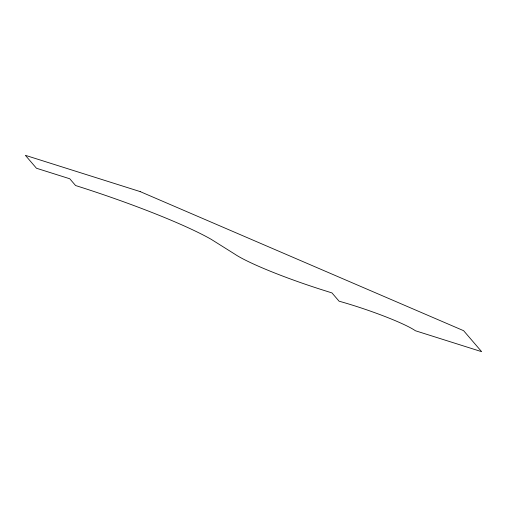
<?xml version="1.0" encoding="UTF-8"?>
<svg xmlns="http://www.w3.org/2000/svg" width="507" height="507" viewBox="0 0 507 507"><rect width="100%" height="100%" fill="white"/><g stroke="black" fill="none" stroke-linecap="round" stroke-linejoin="round"><path stroke-width="0.76" d="M140.179 191.602L25.35 155.319L36.453 168.242L69.763 178.768L75.575 185.53A138.062 15.153 18.7 0 1 211.204 239.329L234.76 254.108A86.114 9.449 18.7 0 0 324.081 290.429L331.971 292.926L339.075 301.19A59.382 6.515 18.7 0 1 415.423 330.754L481.65 351.681L463.613 330.691L140.179 191.602"/></g></svg>
